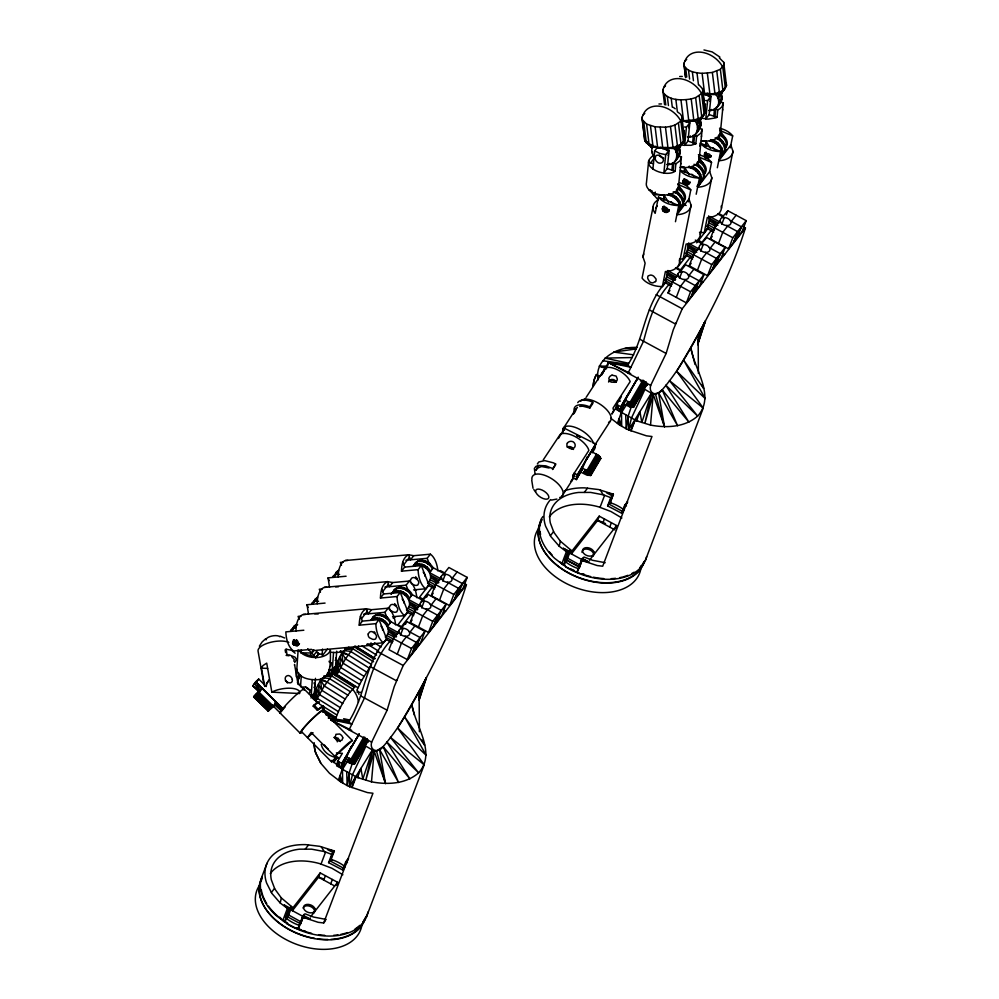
<?xml version="1.0" encoding="UTF-8"?>
<svg xmlns="http://www.w3.org/2000/svg" width="999" height="999" viewBox="0 0 999 999"><rect width="100%" height="100%" fill="white"/><g stroke="black" fill="none" stroke-linecap="round" stroke-linejoin="round"><path stroke-width="1.5" d="M463.761 583.241L466.421 584.677L403.209 665.496L394.255 686.525L387.113 710.202L371.653 742.157C369.143 750.961 378.646 753.533 383.154 746.59C401.061 726.023 413.574 701.673 426.398 677.809L419.18 699.999M742.781 226.498L745.441 227.934L682.23 308.753L673.276 329.782L666.133 353.459L650.674 385.402C648.164 394.205 657.654 396.778 662.162 389.835C680.082 369.28 692.582 344.917 705.419 321.066L697.714 344.73M676.698 159.241L677.659 153.709L676.86 150.637L683.441 141.983L684.59 139.585L684.365 137.15M697.427 131.756L698.401 126.224L697.589 123.152L705.319 112.1L702.559 88.761L699.125 85.065M719.342 57.905L723.713 62.288L723.938 64.723L720.354 69.306L712.362 72.465L714.909 93.357C718.293 96.591 719.879 102.035 717.732 106.381L719.492 102.685L718.756 96.666L725.324 88.012L726.473 85.614L726.261 83.179M666.733 164.423C676.66 166.321 680.007 152.722 673.014 147.328L670.479 126.436L674.912 125.1L680.893 121.091L682.042 118.694L681.83 116.259L680.257 113.923M687.474 136.925C697.402 138.836 700.736 125.225 693.756 119.843L691.208 98.951L695.641 97.615L701.623 93.606L702.772 91.209L702.559 88.761M654.058 156.793L652.459 153.784L652.484 151.536M296.815 669.193C297.702 677.147 307.642 679.632 314.435 679.707C332.18 680.906 330.307 663.099 330.419 650.087A16.221 9.778 4 0 1 315.984 657.554L301.248 652.834L301.298 650.037M652.622 145.18L651.66 150.712L652.459 153.784M681.343 143.444L679.532 147.215L680.257 153.222L678.471 156.918L679.407 153.646L678.671 148.314L683.441 141.983L680.893 121.091A22.602 16.708 38 0 0 660.614 106.369A22.602 16.708 38 0 0 643.169 114.86L642.02 117.258L644.78 140.597C650.424 149.238 662.699 148.052 671.678 148.327L681.006 144.168L683.441 141.983L675.998 151.736L677.447 145.991L674.912 125.1M698.351 130.394L697.489 131.493L700.124 126.836L699.412 120.829L704.17 114.498L701.623 93.606A22.602 16.708 38 0 0 681.355 78.884A22.602 16.708 38 0 0 663.898 87.375L662.749 89.773L662.974 92.22C669.018 100.924 681.817 100.424 691.208 98.951M723.239 89.473L721.428 93.244L722.14 99.251L720.354 102.947L721.303 99.675L720.566 94.356L725.324 88.012L722.789 67.12A22.602 16.708 38 0 0 702.509 52.398A22.602 16.708 38 0 0 685.052 60.889L683.915 63.287L685.576 77.672M701.473 117.208L700.274 119.73C703.134 125.837 698.289 131.244 694.58 135.602L693.83 143.069M315.834 657.517L318.831 653.771L315.809 657.542L309.877 655.606L313.873 650.149L311.663 653.021L301.248 652.834L301.386 649.787M663.711 200.562L663.96 195.042L653.458 194.63L655.344 192.083M684.515 171.691L684.69 167.557L681.817 166.571M705.606 146.591L705.856 141.071L701.348 140.896M531.805 480.719L533.016 488.236M253.659 696.915L261.988 688.323L276.473 702.459L273.788 706.218L268.144 711.051L253.659 696.915L254.957 696.041M268.144 711.051L276.473 702.459M292.994 641.42L294.205 640.147L295.904 643.456L299.45 643.668L297.577 645.691C284.553 644.417 301.473 634.677 297.577 645.691L298.189 644.13L296.129 645.791L296.478 644.08M328.858 672.227L329.008 669.68M374.3 643.843L371.928 645.242L366.795 644.305L383.454 642.782L386.65 638.798L379.046 619.605L375.874 623.663L359.228 625.187C359.39 619.255 360.327 611.613 366.346 608.766L371.478 609.702L388.124 608.191A18.544 9.815 84.8 0 1 395.579 624.887M392.557 616.745L404.67 615.634L407.879 611.65L400.274 592.457L397.09 596.515L380.444 598.039C380.607 592.107 381.556 584.465 387.562 581.618L392.694 582.554L409.34 581.043A18.544 9.815 84.8 0 1 416.808 597.739M413.598 589.885L425.711 588.773L428.908 584.802L421.303 565.596L418.131 569.655L401.486 571.178C401.648 565.247 402.597 557.604 408.603 554.757L413.736 555.694L430.382 554.183A18.544 9.815 84.8 0 1 437.837 570.879M654.008 155.095C636.713 166.134 665.509 178.272 675.124 171.254L675.873 163.799L680.107 160.727L681.43 156.806L679.332 156.081L673.85 163.099L673.101 170.554M680.681 164.261L680.744 163.212M701.423 136.776L701.485 135.727M700.062 128.596L702.172 129.321L700.836 133.242L696.615 136.301L694.58 135.602M722.577 110.29L722.639 109.241M715.734 109.128L721.228 102.11L723.326 102.835L721.99 106.756L719.755 108.816L717.769 109.828L715.734 109.128L714.984 116.583M663.648 199.55L663.96 195.042L668.506 202.235M684.39 172.065L684.69 167.557L680.194 167.382M705.444 147.09L705.856 141.071L710.401 148.264M298.152 649.862L296.291 676.723L298.314 677.384L300.15 675.037M298.314 677.384L298.639 672.864M300.512 686.837L301.273 676.073M311.126 696.49L312.312 679.57M315.484 678.321L314.398 693.706L311.014 698.026M322.115 654.944L322.527 649.038M330.132 670.741L332.242 670.878L333.541 652.422M336.7 651.173L335.614 666.558L332.242 670.878M662.612 207.605L663.698 206.518L664.148 208.641L666.683 210.502L668.868 210.165L668.343 210.826L669.255 209.715C667.944 215.834 659.14 210.127 663.523 206.955C666.133 206.293 669.592 209.715 667.382 212.013L668.281 210.464L666.108 212.437L666.808 210.539M687.549 183.054L686.837 184.952L690.034 182.155C688.548 188.262 679.645 182.617 684.44 179.033C682.966 183.242 690.659 182.73 689.073 183.341L689.61 182.667M704.495 153.634C719.13 152.76 700.424 165.634 705.594 152.547L706.043 154.67L707.929 156.319L710.764 156.194L710.239 156.855L711.151 155.744M414.46 715.172L411.8 704.582C415.234 726.061 436.813 752.734 418.631 772.839C405.819 784.115 387.525 784.864 371.503 781.83L374.163 751.061L365.896 746.166L352.435 774.812L349.6 786.613L352.06 787.512L356.131 776.772L358.629 777.534M695.004 364.473L690.821 347.827C694.255 369.318 715.833 395.979 697.652 416.084C684.839 427.36 666.545 428.121 650.524 425.087L653.184 394.305L644.904 389.41L631.455 418.057L628.621 429.857L631.068 430.769L635.152 420.017L637.649 420.779M555.606 463.961L552.509 469.518L555.519 464.972L555.606 463.961L553.309 462.812L544.705 460.614L538.786 461.988L537.362 463.936M648.701 160.477L646.49 182.405A16.221 9.89 5.8 0 0 649.25 189.985L652.135 192.07A16.221 9.89 5.8 0 0 670.004 194.318A16.221 9.89 5.8 0 0 678.533 185.14L678.209 184.253M652.896 169.093L654.745 150.824L657.28 147.577M669.118 150.275L665.709 154.645L663.873 172.914L667.282 168.556L669.118 150.275L660.876 147.44M671.877 170.317L672.614 162.999M678.383 187.725L681.43 156.806M689.859 122.79L686.45 127.148L684.602 145.429L688.011 141.071L689.859 122.79L682.979 120.429M692.619 142.82L693.356 135.514M682.692 145.267L691.021 145.305L695.853 143.769L696.615 136.301M699.113 160.227L702.172 129.321M711.013 96.304L707.604 100.674L705.756 118.943L709.165 114.585L711.013 96.304L702.759 93.469M713.773 116.346L714.51 109.028M701.148 118.107L708.066 119.143L715.908 117.845L717.02 117.283L717.769 109.828M720.267 133.754L723.326 102.835M352.023 764.297L349.113 772.989L347.202 785.576L349.6 786.613L372.515 749.737L365.859 780.094L374.163 751.061L376.511 750.961L383.154 746.59L409.902 778.87L386.775 741.945L418.631 772.839L390.409 737.312L424.213 764.822L366.271 917.357M631.031 407.542L628.134 416.233L626.223 428.821L628.621 429.857L651.535 392.994L644.879 423.351L653.184 394.305L658.528 392.719L662.162 389.835L688.91 422.115L665.796 385.202L697.652 416.084L669.417 380.557L703.234 408.079L645.292 560.601M340.272 775.861L339.473 780.893L341.471 779.482L340.547 781.717L347.202 785.576L346.678 771.64M619.293 419.105L618.493 424.15L620.479 422.739L619.555 424.962L626.223 428.821L625.699 414.897M264.685 686.475L261.451 668.131L262.987 665.571L266.721 663.124L271.853 692.157L299.7 693.531M294.455 665.184L294.568 664.497L298.077 684.352M586.288 397.14L605.144 368.132L607.105 367.457A15.747 7.218 32.9 0 1 628.858 379.083L630.207 381.531L613.011 408.104L613.673 410.689L611.825 414.098L616.733 406.506M393.119 641.221L385.264 636.975C394.63 629.57 380.681 615.047 371.491 620.029L372.49 618.743C376.573 616.695 381.406 618.306 384.777 620.991A11.139 8.242 38 0 1 388.336 625.374M414.298 614.048L406.456 609.802C416.583 601.835 399.525 585.839 390.984 594.218C394.293 588.898 401.823 590.259 405.969 593.831A11.139 8.242 38 0 1 409.528 598.214M435.377 587.212L427.522 582.966C436.888 575.574 422.939 561.038 413.748 566.021L414.747 564.735C418.843 562.699 423.663 564.298 427.035 566.982A11.139 8.242 38 0 1 430.594 571.378M672.802 282.542L665.971 278.858L667.507 274.787L667.27 272.377L676.423 277.335L677.035 275.699M693.98 255.382L687.15 251.686L688.698 247.627L688.448 245.205L697.614 250.162L698.226 248.539M715.059 228.546L708.229 224.85L709.765 220.791L708.603 215.909M667.969 270.492L665.546 282.48L662.374 286.538A18.544 11.701 11.4 0 1 642.082 278.122L645.104 263.149L642.969 256.918L653.034 207.08M675.461 221.716L678.733 205.519L658.441 197.103L655.169 213.311A18.544 11.701 11.4 0 1 657.742 200.125M662.374 286.538L665.396 271.553C671.253 271.378 678.783 268.818 679.595 262.138L691.083 205.245L688.948 199.013L676.885 214.673A18.544 11.701 11.4 0 0 691.083 205.245M688.386 201.835L690.796 189.872A18.544 11.701 11.4 0 0 679.982 182.805M699.737 146.079L700.324 143.132L720.616 151.548L717.344 167.745M679.545 258.916A18.544 11.701 11.4 0 0 683.104 259.041L686.138 244.068C691.982 243.893 699.512 241.333 700.336 234.64L711.812 177.76L709.69 171.528L711.538 162.375A18.544 11.701 11.4 0 0 698.388 154.683M696.191 194.231L699.462 178.034L680.431 170.155M688.698 243.007L686.288 254.982L683.104 259.041M699.5 232.292A18.544 11.701 11.4 0 0 704.27 232.567L707.292 217.582C713.136 217.407 720.679 214.847 721.49 208.167L732.966 151.274L730.843 145.042L718.768 160.702A18.544 11.701 11.4 0 0 732.966 151.274M709.864 216.521L707.442 228.509L704.27 232.567M730.269 147.864L732.692 135.901A18.544 11.701 11.4 0 0 719.542 128.197M679.832 152.223L679.395 154.321L680.319 150.287M700.561 124.738L700.124 126.836L701.061 122.802M721.715 98.252L721.278 100.362L722.215 96.329M607.754 365.434L608.379 362.537L630.918 367.282L627.434 365.409L608.379 362.537L602.285 373.851L605.869 367.794M564.173 430.032L564.535 428.321L590.946 441.608M573.026 477.897L576.298 479.545L577.297 474.812L595.754 444.018L592.332 442.27M336.426 752.859A18.132 15.822 12.2 0 0 342.407 753.258L337.625 761.325L336.638 765.871L340.809 767.944L346.328 758.628M346.016 758.74L340.809 767.944L341.783 763.398L359.153 734.103L357.742 736.713M636.625 347.527C618.319 346.154 594.068 358.728 598.039 379.932M621.415 396.516L616.633 404.583L615.659 409.128L636.575 420.804L650.524 425.087M592.345 452.759L594.755 448.738L595.754 444.018L586.475 459.615L591.271 451.473L598.813 455.544L600.736 458.578L590.871 475.374L587.237 475.274L580.744 472.127C595.004 439.572 583.416 467.195 577.297 474.812L574.025 473.176M280.22 903.009L281.331 897.926L274.825 888.998L271.316 879.757A50 32.805 20.8 0 1 299.575 849.187L311.651 849.175L324.225 851.548L331.73 854.382L334.39 850.973L319.705 846.315L305.706 844.63A56.031 36.751 20.8 0 0 266.596 882.991L271.803 893.306L280.22 903.009L288.686 909.415L285.514 917.731L286.139 918.218A30.12 19.755 20.8 0 0 297.178 924.612C302.734 927.784 300.362 915.371 305.032 913.823L313.636 917.07L326.198 919.442M573.126 476.323L573.501 474.575L575.062 476.585L573.126 476.323L574.662 473.763M605.219 562.699L592.644 560.314L584.053 557.067C579.37 558.628 581.755 571.028 576.198 567.869A30.12 19.755 20.8 0 1 565.147 561.463L564.547 560.951L567.694 552.672L559.228 546.253L560.352 541.183L553.833 532.255L550.337 523.001A50 32.805 20.8 0 1 578.596 492.445L590.671 492.42L603.234 494.805L610.739 497.627L613.411 494.23L598.726 489.572L584.727 487.874A56.031 36.751 20.8 0 0 564.298 490.871M340.809 767.944L345.916 756.705L353.122 760.551L354.945 763.461L352.31 764.173L344.992 760.888C357.892 731.168 347.877 755.506 341.783 763.398L337.625 761.325M337.774 764.884L338.149 763.199L339.623 765.122L337.774 764.884L339.36 762.225M616.795 408.129L617.17 406.456L618.643 408.366L616.795 408.129L618.381 405.469M293.569 626.91L296.278 624.4L293.569 626.91L291.82 631.106M315.696 598.626L314.797 599.775L317.507 597.252L313.586 601.66L313.049 603.97M334.328 576.023L336.725 571.765L338.536 570.392L335.826 572.914L336.725 571.765M330.831 719.505L348.426 722.152C365.509 696.453 364.847 662.325 386.588 639.298M627.434 365.409C644.53 339.71 643.868 305.582 665.609 282.542M292.719 629.919L294.468 625.774M334.99 575.923L335.514 573.651M466.421 584.677C450.611 635.302 424.95 682.667 397.664 728.034L424.213 764.822M745.441 227.934C729.632 278.559 703.97 325.924 676.673 371.278L703.234 408.079M628.196 394.655C637.762 378.946 617.569 409.952 619.817 411.201L624.562 403.209M695.641 97.615L698.189 118.506L696.728 124.251L704.17 114.498M716.795 71.129L719.342 92.02L717.894 97.765L725.324 88.012M323.713 711.675L335.589 719.13C339.086 707.929 346.99 694.392 355.169 686.725L333.778 673.101L327.809 672.976M293.831 661.213L294.28 659.527L291.795 656.73M668.581 193.606C676.922 194.206 685.401 205.532 677.996 212.387L679.02 211.076M679.969 208.791L679.07 209.94C687.15 205.232 680.469 193.569 673.251 191.783M689.322 166.121L688.299 167.432L691.046 168.057L692.07 166.746C700.212 168.868 706.031 181.356 696.865 186.214M696.678 165.547L697.577 164.398C702.359 167.158 706.867 174.201 702.946 179.296C705.294 172.902 699.849 166.333 693.993 164.298M710.476 139.648C718.843 140.21 727.26 151.586 719.879 158.416L722.177 155.27M717.831 139.061L718.731 137.912C723.526 140.672 728.021 147.715 724.1 152.81C726.46 146.416 721.003 139.86 715.147 137.812M642.969 256.918L643.768 253.958M667.557 194.917C674.637 195.792 681.867 203.147 679.27 210.552L680.294 209.241M675.948 193.032L676.835 191.883C681.955 194.755 686.301 202.298 681.83 207.48M691.046 168.057C696.89 170.13 702.359 176.648 699.999 183.067L701.023 181.756M721.153 156.581C723.751 149.176 716.52 141.821 709.452 140.946M418.968 697.664L422.752 684.652M697.989 340.921L701.773 327.909M296.204 640.759L296.528 639.697M419.143 698.801L424.575 681.231M697.714 343.506L703.596 324.488M298.664 684.715L298.052 679.707L300.499 674.937M418.943 700.124L425.487 679.52M697.964 343.381L704.507 322.777M665.309 209.865L664.56 212.125L666.108 210.314L665.334 212.375M686.038 182.38L685.289 184.64L686.85 182.829L686.076 184.89M707.192 155.894L706.455 158.154L708.004 156.344L707.23 158.404M372.515 749.737L362.812 779.158L360.889 768.393L357.567 777.547L371.503 781.83M651.535 392.994L641.833 422.415L639.909 411.638L636.575 420.804M338.399 780.082L345.379 760.664M617.419 423.326L624.387 403.908M601.485 375.362L602.622 372.202M390.222 622.976A11.139 8.242 38 0 0 386.663 618.581L385.364 617.707L385.776 617.182L387.525 617.469L391.096 621.853L403.059 628.321L400.487 635.089M411.413 595.804A11.139 8.242 38 0 0 407.854 591.42C404.358 588.011 395.342 586.163 392.757 592.382C396.503 583.478 409.028 587.3 412.275 594.68L424.238 601.148L421.665 607.916M432.48 568.968A11.139 8.242 38 0 0 428.921 564.572L427.622 563.698L428.034 563.174L429.795 563.461L433.354 567.844L445.317 574.313L442.744 581.081M418.906 697.939L426.398 677.809L424.837 680.431M708.703 156.581L707.991 158.466L711.188 155.669M700.599 334.003L705.419 321.066L703.845 323.676M266.995 863.323L262.412 875.386A56.031 36.751 20.8 0 0 275.637 915.072L284.54 921.865L288.624 915.034L291.77 906.755L281.331 897.926M320.592 762.886L315.871 753.271A56.031 36.751 20.8 0 1 314.235 743.044M300.687 930.057L295.741 928.396A30.12 19.755 20.8 0 1 286.688 923.501L282.854 920.404L287.437 908.341L284.44 905.194M284.54 921.865L289.123 909.802M284.703 922.002L286.139 918.218M288.998 911.862L290.572 907.716M398.863 631.393L393.219 638.598L388.998 649.7L407.342 659.615L420.716 642.507L424.937 631.405L406.593 621.49L401.086 628.533M398.027 632.454L397.402 634.078L388.249 629.12L396.628 636.138M405.544 624.263L406.593 621.49M397.265 654.17L401.473 643.069L406.281 636.925M422.277 601.361L427.784 594.318L446.116 604.233L441.908 615.334L428.521 632.442L410.189 622.527L414.398 611.425L420.042 604.22M419.205 605.282L418.593 606.905L409.428 601.96L417.807 608.978M321.004 864.123L325.587 852.06M297.814 929.157L302.397 917.094L309.952 918.993M298.202 929.295L302.784 917.232M300.512 923.863L303.659 915.584L310.314 919.055M303.721 915.496L300.574 923.775L287.3 916.72M292.332 910.776L318.544 877.259L320.204 872.901L337.587 882.304L336.488 885.214M426.723 597.09L427.784 594.318M334.265 851.136L327.547 849.562L333.129 852.584L329.995 860.863L343.906 868.381L342.645 869.979L328.584 862.661L331.73 854.382M418.444 626.997L422.664 615.896L427.472 609.752M334.39 850.973L331.119 859.415L334.39 860.564A30.12 19.755 20.8 0 1 343.444 865.459L345.167 866.77M443.356 574.525L448.863 567.482L467.195 577.397L462.974 588.498L449.6 605.606L431.256 595.691L435.477 584.59L441.121 577.385M407.342 659.615L411.551 648.513L424.937 631.405M323.763 880.082L325.412 875.723M440.284 578.446L439.66 580.069L430.507 575.124L438.886 582.142M412.15 653.471L416.358 642.369L405.032 636.238M415.909 648.651L420.129 637.549L409.165 631.618M330.719 883.84L332.367 879.482M439.523 600.162L443.743 589.06L448.539 582.917M428.521 632.442L432.742 621.341L446.116 604.233M433.329 626.298L437.55 615.197L426.223 609.078M342.645 869.979L345.791 861.7L348.576 858.678M437.1 621.478L441.321 610.377L430.357 604.457M344.43 867.007L347.053 860.102M302.46 917.119L318.144 922.302L323.676 922.964L372.952 793.243L367.42 792.582L351.673 787.374L355.756 776.635L342.482 769.33L331.705 760.389M347.265 861.25L348.314 858.491M449.6 605.606L453.821 594.505L467.195 577.397M454.408 599.462L458.616 588.361L447.29 582.242M458.179 594.642L462.387 583.541L451.423 577.622M579.707 573.301L574.762 571.64A30.12 19.755 20.8 0 1 565.709 566.745L561.875 563.661L566.445 551.598L563.448 548.439L568.756 551.311M542.919 516.508L541.433 518.643A56.031 36.751 20.8 0 0 554.645 558.316L563.561 565.109L568.144 553.046M563.711 565.247L567.644 558.279L570.779 550.012L560.352 541.183M568.531 553.733L566.957 557.867L579.707 564.897M680.107 271.778L685.614 264.735L703.958 274.663L699.737 285.751L686.363 302.859L668.019 292.944L672.24 281.843L677.871 274.638M679.495 278.334L682.067 271.566L675.461 267.994M676.273 297.415L680.494 286.313L685.302 280.17M702.047 243.744L701.398 244.568L704.07 244.443A5.669 3.721 20.8 0 1 708.99 247.103L709.64 248.139A5.669 3.721 20.8 0 1 706.318 252.385L704.919 252.31A5.669 3.721 20.8 0 1 699.999 249.65L699.05 247.565L699.562 245.704L706.805 237.575L725.137 247.49L720.916 258.591L707.542 275.699L689.21 265.784L693.418 254.683L699.063 247.465M600.024 507.38L604.607 495.317M576.835 572.402L581.418 560.339L588.973 562.25L582.667 558.841L579.532 567.12L565.621 559.59M577.21 572.552L581.793 560.489M571.353 554.02L597.564 520.504L599.213 516.146L616.608 525.549L615.509 528.459M700.686 251.161L703.259 244.393L695.304 240.097M626.061 503.359L621.665 513.236L607.604 505.919L610.739 497.627M697.464 270.242L701.685 259.141L706.48 252.997M722.477 217.732L725.137 217.607A5.669 3.721 20.8 0 1 730.069 220.267L730.719 221.303A5.669 3.721 20.8 0 1 727.397 225.549L725.998 225.474A5.669 3.721 20.8 0 1 721.066 222.802L720.129 220.729L720.641 218.868L727.871 210.739L746.216 220.654L741.995 231.756L728.621 248.863L710.277 238.948L714.497 227.847L720.129 220.629M607.604 505.919L610.264 502.509L613.411 494.23M686.363 302.859L690.571 291.77L703.958 274.663M602.784 523.326L604.432 518.968M719.305 221.703L718.681 223.326L709.527 218.369L717.894 225.387M691.158 296.715L695.379 285.627L684.053 279.495M694.929 291.908L699.15 280.806L688.186 274.875M721.765 224.325L724.325 217.557L717.719 213.986M726.298 214.897L727.871 210.739M609.74 527.085L611.388 522.739M718.543 243.406L722.752 232.305L727.559 226.161M707.542 275.699L711.763 264.598L725.137 247.49M712.349 269.555L716.558 258.454L705.232 252.322M621.665 513.236L624.812 504.957L627.747 502.072M716.121 264.735L720.329 253.634L709.365 247.702M626.286 504.495L627.335 501.735M728.621 248.863L732.829 237.762L746.216 220.654M733.416 242.72L737.637 231.618L726.31 225.487M737.187 237.899L741.408 226.798L730.444 220.866M292.432 629.145L292.07 630.032L293.256 627.647L292.232 629.333M314.485 600.511L313.299 602.884L313.711 602.347M564.522 430.182A1.973 0.912 32.9 0 0 563.024 428.896L563.399 427.972A17.845 8.179 32.9 0 1 579.245 429.12A17.845 8.179 32.9 0 1 593.518 443.356M366.733 738.511L362.375 746.203L361.588 752.035M645.754 381.755L641.383 389.46L640.609 395.279M293.269 644.155L294.343 641.558L292.732 642.719L294.205 640.147M336.301 675.686L345.504 658.828L354.995 645.953L375 658.378M357.342 648.826L358.653 645.966M356.893 690.159L361.613 680.569L370.766 665.721M682.954 205.032L682.217 206.781L683.716 203.396M702.946 179.296L703.696 177.547M724.1 152.81L724.849 151.061M563.561 565.109L565.147 561.463M294.243 645.117L295.242 642.906L293.793 644.805M538.411 466.009L535.988 470.242L538.236 466.833M328.371 717.981L328.858 716.945M336.139 757.167L333.566 762.537L337.375 757.829M371.653 742.157L349.051 729.932L364.51 697.976C369.817 677.884 375.849 656.88 390.072 641.171M688.523 184.041C690.034 181.319 685.514 177.909 683.341 180.107M315.597 701.61L324.288 685.976L333.778 673.101L354.882 686.363M624.288 403.309L619.817 411.201L625.711 399.588M581.918 470.167L576.298 479.545L581.693 467.769L589.235 471.84L591.121 474.25L590.871 475.374M591.508 452.272L595.754 444.018L591.258 452.222M334.615 674.313L333.554 668.905L334.578 666.907L336.813 674.462L357.917 687.724M340.234 651.161L341.795 652.959L335.614 664.922L336.813 674.462L336.651 662.924L338.424 671.191L359.528 684.44M636.763 379.957L638.174 377.36L620.804 406.655L616.633 404.583M396.99 679.695L396.391 680.744L370.304 666.645M675.998 322.939L675.411 324.001L649.325 309.89M576.298 479.545L581.605 470.254M592.22 451.685L595.254 446.378L591.533 452.435M637.949 377.585L620.317 408.928L626.023 399.413M358.928 734.34L350.424 748.938L359.153 734.103M344.992 760.888L346.516 758.253M347.827 759.964C360.127 760.301 346.353 767.669 348.701 758.453M347.839 760.326L348.726 758.815M348.039 760.763L349.6 758.079M348.401 761.238L349.937 758.603M348.913 761.7L350.449 759.078M350.961 759.178L363.973 736.8M349.525 762.15L351.061 759.515M350.212 762.524L351.735 759.902M352.098 759.814L365.11 737.437M350.911 762.824L352.447 760.189M351.586 763.011L353.109 760.389M353.122 760.551L365.584 739.123L367.807 740.908A4.146 1.111 30.8 0 1 367.794 742.157L366.546 741.907M353.971 761.338L367.07 738.823M354.583 762.125L367.62 739.697M354.108 764.21L367.957 740.396M354.67 763.923L368.007 740.996M624.475 402.048L625.973 399.463M632.017 406.118C629.957 406.905 625.337 404.383 627.734 402.073M627.422 404.483L628.958 401.848M627.934 404.957L629.457 402.322M647.015 384.24L633.678 407.18L630.207 407.105L624 404.145L624.937 399.95L629.969 402.435L642.981 380.057M628.546 405.394L630.082 402.759M629.233 405.781L630.756 403.146M633.953 406.705L631.106 403.072L644.118 380.694M629.932 406.081L631.455 403.446M630.606 406.268L632.13 403.633M630.207 407.105L631.743 404.483M632.142 403.808L644.605 382.367L646.828 384.153A4.146 1.111 30.8 0 1 646.815 385.414L645.554 385.152M600.736 458.578L599.025 459.44M631.193 406.343L632.729 403.708M631.68 406.293L633.216 403.658M632.979 404.595L646.078 382.068M633.591 405.369L646.628 382.954M633.129 407.467L646.977 383.653M580.744 472.127L582.217 469.617M583.928 472.015C587.112 466.396 593.331 480.007 583.928 472.015L585.402 469.518M584.315 472.515L585.789 470.005M584.852 473.002L586.326 470.504M586.975 470.392L596.553 454.095M585.489 473.476L586.962 470.966M586.213 473.876L587.687 471.366M588.161 471.066L597.739 454.77M586.937 474.188L589.148 470.429M587.649 474.4L589.123 471.89M589.235 471.84L598.813 455.544M588.274 474.475L589.747 471.965M588.773 474.425L590.247 471.915M590.122 472.664L599.7 456.368M590.771 473.489L600.349 457.192M590.297 475.661L600.699 457.942M629.445 392.195L638.174 377.36M663.698 206.518L662.312 208.866L663.811 207.929M684.44 179.033L683.054 181.381L684.54 180.432M705.594 152.547L704.208 154.895L705.694 153.958M592.132 451.623L595.254 446.378M259.365 646.166L262.15 641.907L265.722 638.711M373.564 616.57L371.578 619.555C374.188 612.949 382.904 613.061 387.525 617.469L386.663 618.581L386.213 617.882M415.821 562.562L413.836 565.546C416.446 558.941 425.162 559.053 429.795 563.461L428.921 564.572L428.484 563.873M558.429 438.499L564.535 428.321M258.966 691.745L255.444 694.854M340.147 775.474L342.657 783.116L342.482 769.33L347.277 761.688M619.168 418.731L621.678 426.361L621.503 412.587L627.097 403.671M293.968 644.942L295.242 642.906L294.505 645.279L296.653 643.856M561.825 496.416L573.039 478.971L572.777 475.424L588.861 450.449L588.274 448.713A17.845 8.342 32.8 0 0 561.475 433.753L560.164 434.44L543.256 459.852M290.434 631.256L293.456 627.996L295.754 627.235L290.622 630.681L291.646 629.37M311.663 604.108L314.685 600.861L316.97 600.099L311.85 603.533L312.874 602.222M332.692 577.26L335.726 574L338.012 573.239L332.879 576.673L333.903 575.374M573.451 477.497L571.041 481.243L571.878 480.806M563.024 428.896L576.286 408.404M562.849 432.53L562.662 430.781L565.159 426.935M573.438 414.123L575.923 410.289M584.14 400.462L585.576 398.239M579.72 406.406L582.804 406.218L589.847 408.004L589.647 406.868L592.694 402.16L590.397 401.248A20.155 9.241 32.9 0 0 577.734 402.647M589.847 408.004L592.894 403.309L592.694 402.16M594.63 445.354L610.377 421.016M309.19 693.756L309.99 691.945L309.453 690.059A4.695 3.634 27.4 0 0 305.719 687.324L304.658 687.037A4.67 3.247 47.4 0 0 302.135 687.749M330.419 666.608L331.206 664.81L330.669 662.911A4.695 3.634 27.4 0 0 329.133 661.188M676.023 151.91L676.86 150.637M696.753 124.425L697.589 123.152M717.906 97.939L718.756 96.666M679.532 147.215L684.59 139.585L681.83 116.259M700.274 119.73L705.319 112.1L702.772 91.209M721.428 93.244L726.473 85.614L723.713 62.288M655.769 155.944L655.157 158.479M294.693 662.437L296.029 660.514L296.104 658.678L294.917 657.055L289.148 654.857L286.101 655.369L289.036 655.794M701.673 181.131L702.572 179.982L699.812 182.442L703.845 178.147L704.445 175.911M722.826 154.658L723.726 153.509L720.966 155.969L724.999 151.661L725.599 149.425M683.816 134.041L683.766 130.994M704.969 107.555L704.919 104.508A4.67 3.596 27.3 0 0 703.433 102.76M259.303 692.095L261.988 688.323L255.719 681.743L258.704 679.058L266.221 686.513A18.132 15.385 35.6 0 1 269.28 679.495M285.364 706.68L280.082 712.849L272.44 705.282M256.618 681.655L257.168 680.906L255.344 682.804M255.769 683.129L258.704 679.058M576.148 409.128L577.447 407.392M683.441 141.983L675.998 151.736L681.006 144.168L678.458 123.277M381.368 620.654L382.367 619.355M402.56 593.481L403.546 592.195M423.626 566.645L424.625 565.359M683.878 183.666L685.339 181.768L683.541 183.067M663.149 211.151L664.61 209.253L662.812 210.564M705.044 157.18L706.493 155.282L704.707 156.593M709.69 171.528L697.614 187.175A18.544 11.701 11.4 0 0 711.812 177.76M700.599 180.819L701.635 179.495M679.869 208.316L680.893 206.993M721.765 154.345L722.789 153.022M361.451 618.756L367.245 611.326M382.667 591.608L388.461 584.178M403.708 564.747L409.503 557.33M650.624 162.825L655.194 156.98M292.432 629.308L293.456 627.996M313.661 602.172L314.685 600.861M334.702 575.312L335.726 574M689.61 137.025L690.471 135.914M698.401 126.224L697.539 127.323L698.351 127.048M708.628 110.452L710.764 110.539L711.625 109.44M668.868 164.51L669.73 163.411M719.555 99.738L718.693 100.849L719.517 100.574M658.341 200.1L649.4 190.035M677.659 153.709L676.798 154.82L677.622 154.545M692.494 136.351L693.356 135.252M697.477 130.257L698.338 129.158M710.764 110.539L713.648 109.878L714.51 108.779M718.631 103.784L719.492 102.685M671.765 163.848L672.627 162.737M676.748 157.755L677.609 156.643M712.2 141.583L713.224 140.272M670.304 195.554L671.328 194.243M693.731 169.306L694.755 168.007M714.884 142.832L715.908 141.521M673.001 196.803L674.025 195.492M298.052 679.707L298.913 678.608M696.166 171.104L697.19 169.793M699.113 167.333L700.012 166.184M717.319 144.618L718.356 143.307M720.267 140.847L721.166 139.698M675.436 198.589L676.46 197.278M678.383 194.817L679.283 193.669M698.189 173.302L699.225 171.99M701.136 169.53L702.035 168.381M719.355 146.828L720.379 145.517M722.302 143.057L723.201 141.908M677.459 200.787L678.483 199.488M680.406 197.028L681.306 195.879M327.485 649.075L322.914 654.919L317.257 653.096M699.675 175.774L700.699 174.463M702.609 172.003L703.508 170.854M720.828 149.288L721.852 147.977M723.776 145.517L724.675 144.38M678.933 203.259L679.957 201.948M681.88 199.488L682.779 198.339M700.486 178.334L701.51 177.023M703.433 174.563L704.332 173.414M721.653 151.86L722.677 150.549M724.587 148.089L725.486 146.94M679.757 205.819L680.781 204.52M682.704 202.06L683.603 200.911M698.726 184.902L699.75 183.591L697.889 184.902M359.228 625.187L362.4 621.116L379.046 619.605M380.444 598.039L383.628 593.98L400.274 592.457M401.486 571.178L404.657 567.12L421.303 565.596M371.478 609.702L368.244 613.836L366.233 608.828M392.694 582.554L389.473 586.688L387.462 581.68M413.736 555.694L410.502 559.827L408.491 554.82M393.868 590.534L394.755 589.398M372.689 617.694L375.262 615.209M392.669 592.857L393.681 591.57M395.567 589.16L396.441 588.036M414.947 563.686L417.52 561.201M373.651 619.23L374.65 617.944M374.375 616.333L377.422 614.41M394.83 592.07L395.841 590.784M397.727 588.374L398.601 587.25M415.909 565.234L416.908 563.948M416.633 562.325L419.68 560.414M376.136 619.08L377.135 617.794M376.536 615.546L379.021 615.384L379.895 614.26M397.315 591.908L398.314 590.621M400.199 588.211L401.086 587.087M418.394 565.072L419.393 563.786M418.793 561.538L421.278 561.376L422.165 560.252M399.95 592.395L400.949 591.108M402.834 588.698L403.721 587.574M378.758 619.555L379.77 618.269M379.021 615.384L381.655 615.859L382.53 614.735M421.029 565.546L422.028 564.273M421.278 561.376L423.913 561.863L424.787 560.739M363.624 614.26L384.89 612.312L388.124 608.191M384.852 587.112L406.118 585.164L409.34 581.043M405.894 560.252L427.147 558.316L430.382 554.183M407.405 590.709L407.854 591.42L408.716 590.309L406.955 590.009L407.292 591.033M391.096 621.853L387.325 626.673L399.65 633.329M412.275 594.68L408.516 599.5L420.829 606.168M433.354 567.844L429.582 572.664L441.908 579.333M408.266 611.588L397.952 624.775L401.436 626.648L411.738 613.461M428.983 585.102L419.518 597.202L422.989 599.088M687.275 254.832L676.972 268.019L680.444 269.905L690.759 256.718M696.653 242.844L707.991 228.346M421.116 601.485L432.455 586.975M669.093 284.428C654.857 300.137 648.838 321.129 643.518 341.233L628.071 373.176L650.674 385.402M711.475 230.232L702.01 242.332L698.526 240.447M422.39 601.311L425.05 601.186A5.669 3.721 20.8 0 1 429.97 603.858L430.619 604.882A5.669 3.721 20.8 0 1 427.297 609.128L425.911 609.053A5.669 3.721 20.8 0 1 420.979 606.393L420.104 603.334L423.027 600.486M410.189 622.527L412.112 620.067M689.21 265.784L691.121 263.324M431.256 595.691L433.179 593.231M668.019 292.944L669.942 290.497M710.277 238.948L712.2 236.488M410.052 632.105L414.86 625.961M431.243 604.932L436.039 598.788M452.31 578.096L457.117 571.952M689.073 275.349L693.88 269.206M710.252 248.177L715.059 242.033M731.33 221.341L736.138 215.197M415.746 643.993L419.518 639.173M436.925 616.833L440.696 612.012M458.004 589.984L461.775 585.164M694.767 287.25L698.526 282.43M715.946 260.077L719.717 255.257M737.025 233.242L740.796 228.421M414.248 647.926L418.019 643.106M435.439 620.754L439.21 615.933M456.518 593.918L460.277 589.098M693.269 291.171L697.04 286.351M714.46 263.998L718.219 259.178M735.526 237.163L739.297 232.342M413.486 649.949L417.245 645.129M434.665 622.777L438.436 617.969M455.744 595.941L459.515 591.121M692.494 293.207L696.266 288.386M713.686 266.034L717.457 261.214M734.764 239.198L738.523 234.378M412.762 651.847L416.533 647.027M433.953 624.675L437.712 619.855M455.02 597.839L458.791 593.019M691.783 295.092L695.554 290.272M712.961 267.932L716.733 263.112M734.04 241.084L737.811 236.276M271.366 892.457L274.575 888.361M305.219 849.187L308.516 844.967M550.387 535.714L553.596 531.605M584.24 492.432L587.537 488.211M288.661 909.452L291.096 906.343M567.682 552.697L570.104 549.587M291.77 906.755L289.285 909.939L287.437 908.341M570.779 550.012L568.294 553.184L566.445 551.598M320.204 872.901L291.171 910.014L303.346 916.595M599.213 516.146L570.192 553.259L582.367 559.84M328.584 862.661L331.243 859.265L332.317 859.802M310.439 917.02L337.587 882.304M589.46 560.264L616.608 525.549M323.676 922.964L325.512 920.616M655.581 208.117L657.255 205.981M404.945 595.117L405.969 593.831M426.024 568.281L427.035 566.982M383.766 622.29L384.777 620.991M296.84 640.222L295.367 642.095L294.205 642.082M311.663 653.021L313.898 650.212M313.736 655.282L316.758 651.51L318.831 653.771M704.47 156.056L705.868 154.321M683.316 182.53L684.715 180.794M704.62 156.443L706.043 154.67M683.466 182.929L684.889 181.156M662.587 210.027L663.973 208.292M662.724 210.414L664.148 208.641M710.239 156.855L710.951 155.969M668.343 210.826L669.068 209.94M322.09 707.916L321.016 707.679L317.37 710.314L313.162 706.081L315.409 703.895A19.193 1.986 -44.8 0 1 318.868 703.221M317.37 710.314L319.618 708.129A19.193 1.986 -44.8 0 1 323.077 707.454M718.593 105.27L713.648 109.878M689.073 183.341L689.984 182.218M427.397 561.825L426.486 562.924L423.913 561.863M406.331 588.661L405.407 589.76L406.955 590.009M385.139 615.834L384.215 616.932L381.655 615.859M608.591 381.268C610.389 378.396 615.396 378.933 616.346 382.255M313.037 732.717L307.505 737.574L311.126 732.467L334.915 756.393L337.025 754.033A14.997 1.548 -44.8 0 1 352.397 740.534L322.665 710.639M271.303 707.492C265.796 713.623 277.31 702.434 271.84 706.967M322.877 711.675L324.063 710.264A16.995 1.761 -44.8 0 0 310.077 720.928A16.995 1.761 -44.8 0 0 302.023 732.517M348.851 647.477C344.518 652.235 337.487 652.996 331.418 652.285M720.354 69.306L722.889 90.197L716.295 94.805L708.129 93.456L702.409 93.656M699.188 95.792L701.735 116.683L695.142 121.291L689.685 120.392L683.503 120.729L680.968 99.838M677.447 145.991L674.4 148.776L666.233 147.427L657.654 147.715L655.107 126.823L646.603 124.088L642.232 119.705M685.052 60.889L686.675 59.441M663.898 87.375L665.521 85.914M643.169 114.86L644.792 113.411M334.915 756.393L352.397 740.534M336.825 756.63L331.518 761.8A14.997 1.548 -44.8 0 0 337.862 757.167M413.062 566.096L414.747 564.735M370.804 620.104L372.49 618.743M313.162 706.081L316.808 703.446M295.142 653.234L291.583 650.312L286.101 649.2L285.14 649.924L285.627 652.647M719.342 92.02L713.573 94.356L704.657 94.256L702.122 73.364C695.704 72.802 687.662 71.878 684.128 65.734M698.189 118.506L692.407 120.842L683.503 120.729L692.407 120.842L686.126 120.667M536.9 468.281L541.645 466.533L549.088 467.994M415.472 590.471L416.558 589.847M393.156 618.094L395.517 616.695M335.676 586.937L338.461 586.75M314.635 613.798L318.169 614.01M271.853 692.157L273.863 691.158A16.995 6.606 -10 0 1 299.887 692.432M295.379 625.549L297.665 624.787M640.446 381.019L642.07 381.131M334.053 737.587L337.987 738.099L340.184 741.583M556.88 499.063L551.498 500.099M331.031 673.788L333.778 673.101M707.28 94.193L713.573 94.356L704.657 94.256L708.129 93.456L702.097 94.006M702.122 73.364L712.362 72.465M714.909 93.357L709.902 94.118L707.354 73.227M693.756 119.843L688.748 120.604L686.201 99.713M655.107 126.823L665.471 127.198L670.479 126.436M673.014 147.328L662.774 148.227L660.227 127.335M636.375 348.913L613.686 352.073L633.678 354.832M345.242 649.5L352.497 648.526L373.601 661.788M324.026 676.635L331.268 675.674L352.372 688.935A22.602 16.708 38 0 1 358.416 702.272M657.654 147.715L660.576 147.352M650.461 125.724L653.009 146.616L655.531 146.341M660.214 147.964L668.955 147.877M338.261 576.947A18.544 9.815 84.8 0 1 345.379 560.526L408.603 554.757M343.244 562.125L340.334 562.4L341.508 565.272M329.533 587.312L328.084 577.872L346.091 576.223M317.22 603.796A18.544 9.815 84.8 0 1 324.338 587.387L387.562 581.618M322.202 588.985L319.293 589.248L320.467 592.132M308.491 614.173L307.055 604.732L325.062 603.084M296.004 630.943A18.544 9.815 84.8 0 1 303.122 614.522L366.346 608.766M300.986 616.133L298.077 616.395L299.25 619.28M303.833 630.232L285.826 631.88C286.151 638.761 287.774 646.44 293.406 650.998L311.413 649.35A18.544 9.815 84.8 0 0 316.533 650.299L371.928 645.242L370.991 642.844M624.987 348.426L637.387 347.49M345.379 560.526L347.939 560.364M324.338 587.387L326.898 587.225M303.122 614.522L305.682 614.373M704.657 94.256L710.851 93.906M344.917 648.925L352.497 648.526L348.451 647.315M323.688 676.073L331.268 675.674L327.235 674.462M336.988 574.55L339.585 574.437M315.946 601.398L318.556 601.298M679.67 76.511L682.267 76.448M658.94 103.996L661.538 103.933M632.33 357.542L604.957 358.104L628.571 363.236M328.971 714.784L325.936 714.847L331.843 716.133M606.568 368.831L599.375 366.109L606.955 366.171M665.396 148.152L671.678 148.327L668.006 148.089L665.471 127.198M653.009 146.616L657.504 146.766M261.451 668.131L267.632 668.443M720.616 151.548C713.136 151.573 705.219 149.063 700.324 143.132M699.462 178.034C692.719 177.997 685.514 176.086 680.669 171.166M678.733 205.519C671.241 205.544 663.324 203.022 658.441 197.103M315.984 657.554L311.763 657.28A16.221 9.778 4 0 1 299.263 650.486M705.681 100.512L707.604 100.674M684.527 126.985L686.45 127.148M665.709 154.645L659.765 153.459L654.745 150.824M600.387 375.811L597.327 375.549L600.387 375.986M327.335 673.351L332.817 673.85L353.921 687.112M343.569 650.649L350.462 651.286L371.566 664.547M322.352 677.797L329.233 678.433L350.337 691.695M703.97 49.95L712.162 51.898L719.929 57.105M356.805 691.982L361.064 692.407M603.084 360.789L628.433 364.348M328.534 718.169L349.413 721.103M428.034 563.174L426.486 562.924L428.359 564.198M385.776 617.182L384.215 616.932L386.101 618.206M712.662 141.034L714.31 141.296M670.779 195.005L672.414 195.267M348.089 647.789L352.497 648.526M326.86 674.937L331.268 675.674M582.23 573.913L584.39 574.313M305.369 931.056L302.984 930.606L304.645 931.33M330.856 719.592L351.898 724.038L348.426 722.152M343.656 718.706L349.55 719.992M599.375 366.109L605.244 367.644M719.642 133.679L720.054 133.791A9.266 6.856 38 0 1 725.586 147.34M718.681 134.915L719.093 135.027A9.266 6.856 38 0 1 724.612 148.576M716.758 137.375L717.17 137.487A9.266 6.856 38 0 1 722.739 141.87M677.759 187.65L678.171 187.762A9.266 6.856 38 0 1 683.691 201.311M676.785 188.886L677.197 188.998A9.266 6.856 38 0 1 682.717 202.547M364.036 676.36L342.932 663.099L341.795 652.959L348.077 654.807L369.18 668.056M347.952 695.204L326.848 681.942L320.579 680.107L314.398 692.07L315.422 700.237M576.635 435.601L578.246 436.188M280.207 636.188L284.653 637.986M649.375 190.072L651.76 190.871M709.165 114.585L717.02 117.283M688.011 141.071L695.853 143.769M673.85 163.099L675.873 163.799M648.601 162.138L653.458 163.799M667.282 168.556L675.124 171.254M649.25 189.985L651.773 190.859M423.289 565.309L424.862 565.859M402.21 592.145L405.282 593.593L407.58 596.116M381.031 619.305L382.605 619.867M651.36 144.73L646.341 142.919L643.793 122.028M635.152 420.017L630.694 430.619L646.44 435.826L651.972 436.501L602.697 566.221L597.165 565.546L581.48 560.364M356.131 776.772L357.567 777.547M300.687 921.652L287.949 914.622M693.156 167.782L696.303 169.418L698.576 172.128M589.647 406.868L587.362 405.956A20.155 9.241 32.9 0 0 574.55 412.737M720.429 130.682L732.692 135.901M699.275 157.155L711.538 162.375M678.546 184.653L690.796 189.872M683.441 204.333L686.163 205.482M595.629 454.645L596.353 454.97M570.392 568.831L574.263 570.504M582.005 573.863L583.666 574.575M296.541 927.821L301.698 930.057M642.919 381.456L644.605 382.367M363.898 738.199L365.584 739.123M630.719 373.651L608.379 362.537L628.109 373.089M330.756 719.979L351.71 730.394M552.609 468.506L545.804 465.834L538.274 465.397L535.776 466.533L534.365 468.481L535.102 474.25M610.264 502.509L611.326 503.059M565.709 566.745L578.646 573.326A56.031 36.751 20.8 0 0 646.615 556.705M286.688 923.501L299.625 930.081A56.031 36.751 20.8 0 0 367.894 912.087M340.671 650.911L348.077 654.807M320.691 678.708L326.848 681.942M330.669 719.979L349.088 729.844M719.355 213.823L722.839 215.709M709.939 216.633L720.928 222.577M709.327 223.002L715.883 226.536M714.497 227.847L732.829 237.762M706.543 226.224L714.397 230.469M707.067 228.459L713.748 232.08M721.952 253.122L724.612 254.558M688.86 243.469L699.849 249.413M688.249 249.837L694.804 253.371M693.418 254.683L711.763 264.598M685.464 253.059L693.318 257.305M685.988 255.294L692.669 258.916M700.399 280.682L703.059 282.13M667.682 270.642L678.671 276.586M667.07 276.998L673.626 280.544M672.24 281.843L690.571 291.77M664.285 280.22L672.127 284.465M664.797 282.467L671.49 286.076M656.143 294.643L682.23 308.753M640.047 339.348L666.133 353.459M622.914 511.638L609.003 504.108L612.15 495.829L606.568 492.807L613.286 494.38L610.139 502.672L613.398 503.821A30.12 19.755 20.8 0 1 622.452 508.716L624.188 510.014M597.564 520.504L614.947 529.907M563.236 548.201L568.831 551.223M582.742 558.753L589.323 562.312M565.684 559.502L579.595 567.032M440.334 570.579L443.818 572.452M430.307 579.745L436.863 583.291M435.477 584.59L453.821 594.505M429.208 581.593L436.039 585.289M428.047 585.214L434.727 588.823M442.932 609.865L445.591 611.313M409.24 606.58L415.784 610.127M414.398 611.425L432.742 621.341M408.129 608.441L414.96 612.125M406.968 612.05L413.661 615.659M388.049 633.753L394.605 637.3M393.219 638.598L411.551 648.513M386.95 635.601L393.781 639.298M385.789 639.21L392.47 642.832M377.123 651.398L403.209 665.496M361.026 696.091L387.113 710.202M318.544 877.259L334.628 885.951M284.228 904.957L289.81 907.979M629.969 402.435L631.106 403.072M642.02 117.258L644.78 140.597L647.389 142.12M624.812 504.957L626.46 505.931M621.878 517.994L610.864 511.476L598.651 506.868A50 32.805 20.8 0 0 549.288 516.908M345.791 861.7L347.452 862.686M342.869 874.749L331.843 868.218L319.643 863.611A50 32.805 20.8 0 0 270.279 873.663M425.274 566.108L429.308 570.741M383.017 620.104L386.388 623.289M374.513 642.869L381.106 647.015M368.144 644.592L378.696 651.223M362.1 645.991L376.611 655.107M356.618 647.152L375.075 658.753M354.046 646.715L373.826 659.14M366.608 672.09L345.504 658.828L341.795 652.959M338.424 671.191L337.674 660.938L340.509 667.307L361.613 680.569M345.392 699.238L324.288 685.976L320.579 680.107L321.703 690.247L342.807 703.496M338.311 711.588L317.207 698.326L316.458 688.074L319.293 694.455L340.397 707.717M319.555 704.095L336.7 714.859M323.801 709.852L335.664 717.307M323.414 711.3L335.289 718.768M715.946 141.945L719.73 145.642M674.05 195.916L677.846 199.613M561.65 563.036L565.397 565.521M281.381 918.955L279.67 917.819A55.494 36.401 20.8 0 1 268.444 906.13M285.127 921.44L287.625 923.101M709.765 220.791L716.47 225.449M688.698 247.627L695.391 252.285M667.507 274.787L675.324 280.232M430.756 577.534L438.561 582.979M409.677 604.37L417.482 609.815M388.499 631.543L396.303 636.987M673.089 107.205L675.237 108.779M677.459 111.876L679.32 113.237M579.058 436.65L579.782 437.187M274.875 702.584L283.017 708.778L275.125 704.345L281.556 710.813L274.65 704.819M617.045 409.19L621.503 412.587M610.739 418.231L619.555 424.962M340.547 781.717L329.495 773.288L321.079 763.586L315.871 753.271M688.448 245.205L696.827 252.223M667.27 272.377L675.636 279.395M340.796 767.881L342.482 769.33M259.69 691.808L252.784 685.814L255.719 681.743L283.017 708.778L261.988 688.323L254.258 683.778L260.652 690.209L252.784 685.814L259.34 692.295M676.673 371.278L705.269 398.638L683.628 360.077L703.633 388.411L701.685 384.54M397.664 728.034L426.248 755.394L404.607 716.82L424.612 745.167L422.015 740.009M258.416 691.595L272.889 705.731M257.555 692.407L272.028 706.53M256.656 693.294L271.129 707.417M255.781 694.18L270.267 708.316M255.007 695.029L269.48 709.165M254.37 695.779L268.843 709.914M253.908 696.365L268.806 710.676M253.671 696.753L268.369 710.976M560.177 562L561.875 563.661M274.95 704.307L281.556 710.813M282.854 920.404L279.857 917.257M297.377 682.642L304.383 689.597M304.258 689.185L317.994 702.996M322.215 707.242L324.325 709.365M313.998 705.044L318.206 709.278M331.518 761.8L301.785 731.892A14.997 1.548 -44.8 0 1 312.699 718.631A14.997 1.548 -44.8 0 1 322.427 712M280.057 712.974L300.125 733.166M644.78 140.597L651.71 147.777L650.374 145.105M307.68 648.676L315.809 657.542M533.791 489.498L536.051 492.719A7.542 3.521 32.8 0 0 547.002 499.138A7.542 3.521 32.8 0 0 544.405 491.346A7.542 3.521 32.8 0 0 535.651 491.52M559.228 546.253L550.811 536.55L545.616 526.236A56.031 36.751 20.8 0 1 550.599 499.587M647.24 141.758L651.71 147.777M299.688 650.449L301.248 652.834M331.081 669.318L333.479 673.026M684.69 167.557L689.248 174.75M600.324 490.059L603.234 494.805M321.316 846.815L324.225 851.548M719.742 129.82L724.213 137.125A4.633 3.434 38 0 0 721.428 134.915M718.293 135.864L721.278 140.734M698.588 156.306L703.059 163.599M697.14 162.35L699.375 165.996M677.846 183.791L682.317 191.096A4.633 3.434 38 0 0 679.532 188.886M676.41 189.835L679.382 194.705M659.253 155.07L659.715 155.844A4.633 3.434 38 0 0 663.673 158.179M342.932 663.099L339.735 656.942L340.509 667.307M321.703 690.247L318.519 684.09L319.293 694.455M330.969 669.417L332.992 673.401M662.162 389.835L677.609 425.761L658.528 392.719L664.522 426.773L653.184 394.305M383.154 746.59L398.601 782.517L379.508 749.475L385.502 783.528L374.163 751.061M427.147 558.316L429.333 563.748M402.697 562.225L404.657 567.12M406.118 585.164L407.754 589.248M381.655 589.085L383.628 593.98M384.89 612.312L387.624 619.118M360.439 616.221L362.4 621.116M357.467 690.396L359.003 694.355M328.084 577.872L329.146 580.631M307.055 604.732L308.104 607.492M720.104 130.282L720.429 131.169A16.221 9.89 5.8 0 1 701.635 140.709M698.938 156.756L699.263 157.655A16.221 9.89 5.8 0 1 680.481 167.195M645.554 383.004L646.365 385.377M366.533 739.76L367.345 742.132M315.222 700.349L313.361 694.055L313.674 698.351M655.519 394.218L664.522 426.773M376.511 750.961L385.502 783.528M655.182 158.629L655.406 159.603A4.695 3.272 47.5 0 0 658.641 162.962L659.79 163.162A4.67 3.596 27.3 0 0 662.662 162.138L663.473 160.414L663.036 158.479A4.67 3.596 27.3 0 0 660.501 156.031L659.377 155.657A4.695 3.272 47.5 0 0 656.493 155.382M333.554 668.905L334.777 674.512M315.572 700.162L315.422 690.072L317.207 698.326M312.325 696.053L312.862 698.751M335.202 675.499L334.578 666.907L336.014 674.225M314.51 699.899L313.361 694.055L314.048 699.775M387.05 624.75L387.312 626.223M286.101 649.2L287.063 654.645M263.973 684.565L258.054 651.086A16.995 6.606 -10 0 1 269.468 642.619A16.995 6.606 -10 0 1 288.786 642.382M721.178 206.069L721.49 208.167M700.024 232.555L700.336 234.64M679.295 260.04L679.595 262.138M697.002 72.852L698.451 84.79M692.357 71.753L693.443 80.707M688.498 70.117L689.585 79.071M685.689 68.057L686.775 77.01M683.915 63.287L685.539 76.723M675.848 99.338L677.297 111.276M671.203 98.227L672.29 107.18M667.344 96.591L668.431 105.544M664.535 94.543L665.809 104.982M662.749 89.773L664.572 104.695M646.603 124.088L649.15 144.98M334.578 666.907L335.614 675.474M336.651 662.924L337.625 672.827M315.422 690.072L316.396 699.974M632.18 405.831C631.992 403.908 627.709 401.398 626.86 403.584M628.134 416.233L628.621 429.857M349.113 772.989L349.6 786.613M698.126 334.752L698.401 373.451M419.105 691.508L419.393 731.755M608.591 382.03A4.196 3.659 12.3 0 1 615.834 382.28M620.441 401.061A18.132 15.822 12.2 0 1 617.444 401.074M531.93 479.732A17.845 8.342 32.8 0 1 551.985 478.908A17.845 8.342 32.8 0 1 559.69 497.539M567.345 446.928A4.196 3.684 16.7 0 1 573.488 449.475M580.794 401.074A17.845 8.179 32.9 0 1 602.534 405.944A17.845 8.179 32.9 0 1 608.553 422.352M563.136 431.006A1.973 0.912 32.9 0 1 562.662 430.781M577.322 435.452A4.196 1.923 32.9 0 1 578.271 435.839M579.22 436.376A4.196 1.923 32.9 0 1 580.094 437.025M567.282 447.152A4.408 3.859 12 0 1 572.24 449.15M684.44 121.391A4.633 3.434 38 0 1 686.6 122.265M688.835 124.937A4.633 3.434 38 0 1 688.773 127.797M698.9 160.265A9.266 6.856 38 0 1 704.432 173.814M697.939 161.513A9.266 6.856 38 0 1 704.57 173.651M691.72 174.226A4.633 3.434 38 0 1 693.443 175.886M700.274 161.401A4.633 3.434 38 0 1 703.596 164.598M687.562 183.292A4.633 3.434 38 0 1 683.965 179.058M688.698 182.642A3.472 2.572 38 0 1 685.039 179.383M684.415 130.694A4.633 3.434 38 0 1 683.316 130.444M683.141 130.057A4.67 3.596 27.3 0 1 683.766 130.994M696.278 164.798A4.633 3.434 38 0 1 697.377 165.097M698.438 165.647A4.633 3.434 38 0 1 699.387 166.396M700.037 166.546A9.266 6.856 38 0 1 703.234 172.402M670.991 201.723A4.633 3.434 38 0 1 673.251 204.383M668.993 211.114A4.633 3.434 38 0 1 663.224 206.556M668.756 210.127A3.472 2.572 38 0 1 664.26 206.119M676.648 192.582A4.633 3.434 38 0 1 678.658 193.881M679.969 195.792A4.633 3.434 38 0 1 680.244 196.815M677.397 192.532A9.266 6.856 38 0 1 679.308 194.031M662.637 148.839A4.633 3.434 38 0 1 664.81 149.201M665.858 149.75A4.633 3.434 38 0 1 666.808 150.512M668.106 152.422A4.633 3.434 38 0 1 668.044 155.282M641.221 565.734A55.494 36.401 20.8 0 1 576.673 587.986A55.494 36.401 20.8 0 1 538.111 529.233M582.042 552.435A5.994 3.934 20.8 0 1 585.876 549.05A5.994 3.934 20.8 0 1 592.557 551.947L593.244 553.034A5.994 3.934 20.8 0 1 593.019 556.106M597.427 520.304A50 32.805 20.8 0 1 605.519 523.576M643.631 562.562A55.494 36.401 20.8 0 1 575.599 576.236A55.494 36.401 20.8 0 1 541.858 519.355M593.194 386.451A56.031 36.751 20.8 0 1 596.478 374.55M593.256 386.288A56.031 36.751 20.8 0 1 596.528 374.4M643.93 562.05A55.494 36.401 20.8 0 1 639.81 567.619M634.053 572.227A55.494 36.401 20.8 0 1 631.705 573.576M627.847 575.324A55.494 36.401 20.8 0 1 623.688 576.723M622.402 577.06A55.494 36.401 20.8 0 1 619.742 577.659M615.571 578.309A55.494 36.401 20.8 0 1 611.251 578.658M603.758 578.596A55.494 36.401 20.8 0 1 597.602 577.934M596.216 577.722A55.494 36.401 20.8 0 1 593.418 577.197M590.609 576.573A55.494 36.401 20.8 0 1 585.027 575.024M552.147 555.032A55.494 36.401 20.8 0 1 549.338 551.835M540.559 534.415A55.494 36.401 20.8 0 1 540.097 531.518M540.072 525.861A55.494 36.401 20.8 0 1 540.834 521.815M644.318 561.351A55.494 36.401 20.8 0 1 577.135 577.135A55.494 36.401 20.8 0 1 541.908 519.93M704.52 94.868A4.633 3.434 38 0 1 706.693 95.23M707.754 95.779A4.633 3.434 38 0 1 708.691 96.541M709.989 98.451A4.633 3.434 38 0 1 709.927 101.324M712.874 147.752A4.633 3.434 38 0 1 715.134 150.412M724.75 138.124A4.633 3.434 38 0 1 725.024 139.148M710.876 157.155A4.633 3.434 38 0 1 705.119 152.585M710.639 156.156A3.472 2.572 38 0 1 706.156 152.148M705.569 104.221A4.633 3.434 38 0 1 703.396 103.471M716.37 138.274A4.633 3.434 38 0 1 717.432 138.312M718.531 138.611A4.633 3.434 38 0 1 722.127 142.845M285.389 680.706A3.996 3.184 46.5 0 1 287.425 682.991M266.046 639.872A7.193 2.797 -10 0 1 271.765 636.063A7.193 2.797 -10 0 1 279.845 636.738M336.026 657.829A4.633 3.434 38 0 1 335.214 660.401M361.888 925.224A55.494 36.401 20.8 0 1 295.716 944.018A55.494 36.401 20.8 0 1 259.091 885.976M303.097 908.141A5.994 3.934 20.8 0 1 307.58 905.793A5.994 3.934 20.8 0 1 313.549 908.69L314.235 909.789A5.994 3.934 20.8 0 1 313.998 912.861M318.406 877.047A50 32.805 20.8 0 1 323.863 879.132M364.61 919.317A55.494 36.401 20.8 0 1 330.856 939.397M327.897 939.485A55.494 36.401 20.8 0 1 317.545 938.81M314.735 938.373A55.494 36.401 20.8 0 1 262.138 877.272M299.188 644.517A4.633 3.434 38 0 1 293.331 640.059M298.926 643.518A3.484 2.572 38 0 1 298.139 643.556L295.142 641.857A3.484 2.572 38 0 1 294.343 639.597M310.227 689.897A4.633 3.434 38 0 1 305.607 686.663M315.809 753.421A56.031 36.751 20.8 0 1 314.173 743.194M366.084 916.32A55.494 36.401 20.8 0 1 362.637 922.252M359.765 925.374A55.494 36.401 20.8 0 1 355.045 928.983M347.477 932.579A55.494 36.401 20.8 0 1 340.721 934.402M337.962 934.877A55.494 36.401 20.8 0 1 333.678 935.326M324.737 935.339A55.494 36.401 20.8 0 1 318.581 934.689M311.588 933.328A55.494 36.401 20.8 0 1 306.019 931.78M266.745 903.608A55.494 36.401 20.8 0 1 261.276 889.709M261.238 881.23A55.494 36.401 20.8 0 1 261.813 878.571M365.297 918.106A55.494 36.401 20.8 0 1 300.062 934.652A55.494 36.401 20.8 0 1 261.576 879.095M331.443 662.762A4.633 3.434 38 0 1 329.27 662.062M313.961 682.954A4.633 3.434 38 0 1 313.998 687.549M280.619 713.061A16.995 1.761 -44.8 0 1 291.583 699.175A16.995 1.761 -44.8 0 1 303.996 690.084M338.424 757.816A18.132 15.822 12.2 0 1 321.203 744.492M328.359 749.125A18.132 15.822 12.2 0 1 324.425 744.954M334.24 737.225A4.196 3.659 12.3 0 1 337.287 741.845M266.346 683.566A18.132 15.385 35.6 0 1 268.194 681.78M402.122 599.025A4.633 3.434 38 0 1 403.746 602.921M404.67 615.634A18.544 9.815 84.8 0 1 397.09 596.515M396.253 605.394A4.633 3.447 38.9 0 1 394.68 603.621M425.711 588.773A18.544 9.815 84.8 0 1 418.131 569.655M417.295 578.533A4.633 3.447 38.9 0 1 415.721 576.76M380.944 626.186A4.633 3.434 38 0 1 382.567 630.094M423.201 572.177A4.633 3.434 38 0 1 424.825 576.086M383.454 642.782A18.544 9.815 84.8 0 1 375.874 623.663M375.037 632.542A4.633 3.447 38.9 0 1 374.15 631.718M342.794 737.899L341.908 740.284L338.062 740.921A4.321 4.133 25.2 0 1 335.09 737.936L335.964 734.302L339.56 734.003A4.321 2.985 39.4 0 1 342.545 737L342.794 737.899M398.926 630.494L399.8 633.566A5.669 3.721 20.8 0 0 404.72 636.226L406.118 636.301A5.669 3.721 20.8 0 0 409.44 632.055L408.791 631.018A5.669 3.721 20.8 0 0 403.858 628.359L400.137 628.945L398.926 630.494M441.183 576.485L442.058 579.557A5.669 3.721 20.8 0 0 446.978 582.217L448.376 582.292A5.669 3.721 20.8 0 0 451.698 578.046L451.048 577.022A5.669 3.721 20.8 0 0 446.128 574.35L442.395 574.937L441.183 576.485M677.946 273.751L678.808 276.81A5.669 3.721 20.8 0 0 683.741 279.483L685.127 279.558A5.669 3.721 20.8 0 0 688.461 275.299L687.811 274.275A5.669 3.721 20.8 0 0 682.879 271.616L679.158 272.19L677.946 273.751M368.219 633.928L368.119 634.79A4.633 3.434 38.4 0 0 369.43 637.774L372.664 639.323A4.495 2.747 23.4 0 0 375.599 638.948L376.548 636.825A4.633 3.434 38.4 0 0 375.237 633.828L372.415 631.743A4.483 3.696 59.4 0 0 369.455 632.155L368.219 633.928M389.435 606.78L389.335 607.642A4.633 3.434 38.4 0 0 390.646 610.626L393.893 612.175A4.495 2.747 23.4 0 0 396.815 611.8L397.764 609.677A4.633 3.434 38.4 0 0 396.453 606.68L393.643 604.595A4.483 3.696 59.4 0 0 390.684 605.007L389.46 606.668M410.477 579.932L410.377 580.781A4.633 3.434 38.4 0 0 411.688 583.766L414.922 585.314A4.495 2.747 23.4 0 0 417.857 584.939L418.806 582.817A4.633 3.434 38.4 0 0 417.495 579.82L414.672 577.734A4.483 3.696 59.4 0 0 411.713 578.146L410.502 579.807M655.531 281.556L652.759 282.892A4.633 3.434 37.6 0 1 649.55 281.681L647.789 278.609A4.495 2.947 56.4 0 1 648.226 275.836L650.561 275.05A4.633 3.434 37.6 0 1 653.771 276.261L655.918 278.821A4.483 3.472 15 0 1 655.531 281.556M612.037 375.162L610.988 375.624A4.545 3.646 -13.1 0 0 608.841 378.946L610.976 382.105L615.172 382.33A4.545 4.021 43.1 0 0 617.32 379.008L616.146 376.074L612.037 375.162M593.781 551.623L593.094 550.536A5.994 3.934 20.8 0 0 585.714 547.702A5.994 3.934 20.8 0 0 582.892 552.135L583.578 553.221A5.994 3.934 20.8 0 0 590.958 556.056A5.994 3.934 20.8 0 0 593.781 551.623M314.772 908.378L314.086 907.279A5.994 3.934 20.8 0 0 306.693 904.457A5.994 3.934 20.8 0 0 303.871 908.878L304.558 909.977A5.994 3.934 20.8 0 0 311.938 912.799A5.994 3.934 20.8 0 0 314.772 908.378M567.357 443.144A4.208 3.596 2.6 0 0 569.068 448.052A4.208 3.721 32.4 0 0 574.662 447.215A4.208 3.721 32.4 0 0 573.101 441.783A4.208 3.596 2.6 0 0 567.357 443.144M292.32 679.57A4.008 2.922 53.5 0 0 288.361 675.536A4.008 3.409 37.4 0 0 285.239 679.22A4.008 3.409 37.4 0 0 289.648 682.816A4.008 2.922 53.5 0 0 292.32 679.57"/></g></svg>
